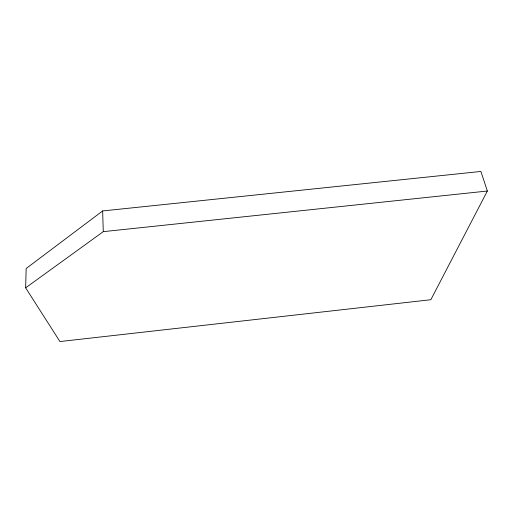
<?xml version="1.0" encoding="UTF-8"?>
<svg xmlns="http://www.w3.org/2000/svg" width="513" height="513" viewBox="0 0 513 513"><rect width="100%" height="100%" fill="white"/><g stroke="black" fill="none" stroke-linecap="round" stroke-linejoin="round"><path stroke-width="0.77" d="M25.65 287.831L26.163 268.498L102.645 210.939L480.893 171.451L487.35 191.028L430.837 299.727L59.944 341.549L25.65 287.831L103.28 231.652L487.35 191.028M102.645 210.939L103.28 231.652"/></g></svg>
